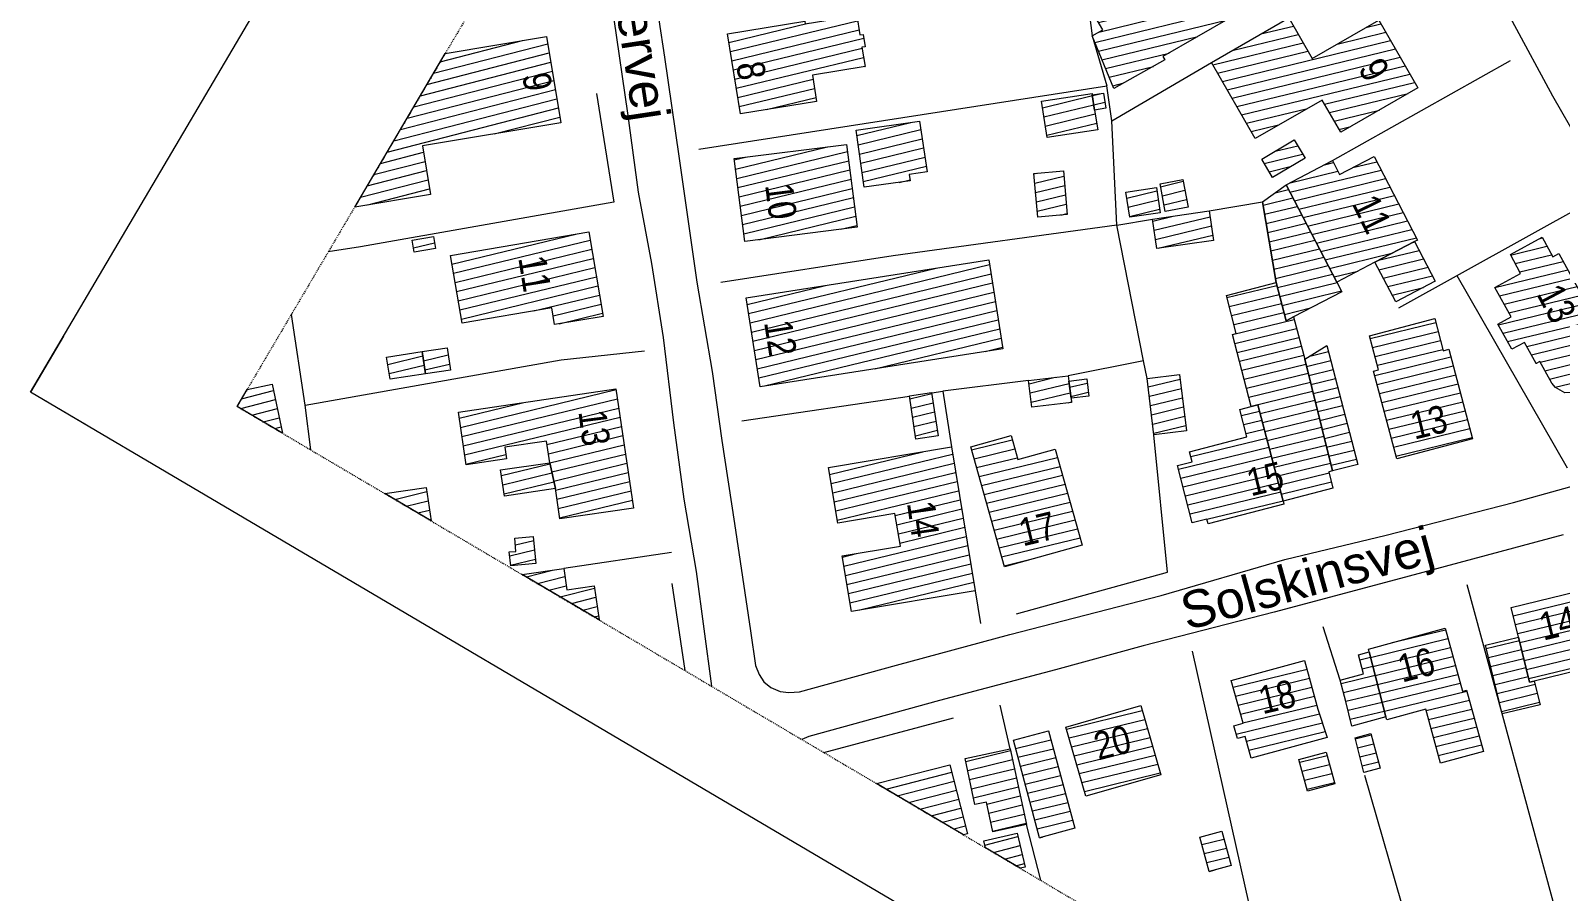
# Model space of a CAD drawing. Header units: metres. Extents: x 585637 to 586843, y 6137463 to 6138529.
# Drawn here: x 585636.8 to 585802, y 6137963.9 to 6138056.8 of the extents above; entities that cross this region are included whole.
import ezdxf
from ezdxf.enums import TextEntityAlignment as Align

# ---------------------------------------------------------------- set-up
doc = ezdxf.new("R2010")
doc.units = ezdxf.units.M
doc.header["$MEASUREMENT"] = 0
doc.linetypes.add('DGN_STYLE_2', pattern=[0.030554, 0.018333, -0.012222])
for name, color, linetype, lineweight in [('adresse', 7, 'Continuous', 13), ('bygning', 252, 'Continuous', 0), ('FRAME', 7, 'Continuous', 13), ('hegn', 252, 'Continuous', 13), ('TC_S_FLM_20X05', 7, 'Continuous', 0), ('vejkant', 252, 'Continuous', 13), ('vejnavn', 7, 'Continuous', 13)]:
    doc.layers.add(name, color=color, linetype=linetype, lineweight=lineweight)
doc.layers.add('TC_S_VRM_20X05', color=6, linetype='DGN_STYLE_2', lineweight=0, plot=False)
doc.styles.add('Style-Arial', font='arial.ttf')

msp = doc.modelspace()

# ---------------------------------------------------------------- hatches: boundary and pattern name
at = {"layer": 'bygning', "lineweight": 0}
h = msp.add_hatch(dxfattribs=at)
h.set_pattern_fill('HATCH', color=256, scale=0.1, style=0, pattern_type=2)
h.set_pattern_definition([(13.65, (585746.713, 6138062.5542), (-0.23599, 0.971756), [])])
h.paths.add_polyline_path([(585753.73, 6138050.57), (585751.38, 6138056.26), (585752.54, 6138056.9), (585750.97, 6138059.61), (585753.67, 6138061.17), (585750.85, 6138066.04), (585755.39, 6138068.67), (585759.58, 6138061.43), (585760.55, 6138061.99), (585761.16, 6138060.92), (585763.83, 6138062.46), (585766.29, 6138058.19), (585759.04, 6138054), (585759.25, 6138053.64)], flags=0)
h = msp.add_hatch(dxfattribs=at)
h.set_pattern_fill('HATCH', color=256, scale=0.1, style=0, pattern_type=2)
h.set_pattern_definition([(13.65, (585714.5844, 6138059.2091), (-0.23599, 0.971756), [])])
h.paths.add_polyline_path([(585712.01, 6138056.47), (585720.36, 6138057.83), (585720.4, 6138057.56), (585725.97, 6138058.46), (585726.31, 6138056.34), (585726.67, 6138056.4), (585726.88, 6138055.07), (585726.53, 6138055.01), (585726.87, 6138052.93), (585721.18, 6138052.01), (585721.64, 6138049.17), (585713.41, 6138047.83)], flags=0)
h = msp.add_hatch(dxfattribs=at)
h.set_pattern_fill('HATCH', color=256, scale=0.1, style=0, pattern_type=2)
h.set_pattern_definition([(13.6499, (585715.1048, 6138055.5606), (-0.235989, 0.971756), [])])
h.paths.add_polyline_path([(585772.63, 6138058.18), (585775.14, 6138053.81), (585782.35, 6138057.95), (585786.56, 6138050.62), (585778.23, 6138045.83), (585776.22, 6138049.32), (585769, 6138045.17), (585764.28, 6138053.38)], flags=0)
h = msp.add_hatch(dxfattribs=at)
h.set_pattern_fill('HATCH', color=256, scale=0.1, style=0, pattern_type=2)
h.set_pattern_definition([(13.65, (585752.2737, 6138048.975), (-0.23599, 0.97176), [])])
h.paths.add_polyline_path([(585746.52, 6138045.27), (585745.92, 6138049.2), (585751.39, 6138050.03), (585751.41, 6138049.87), (585751.66, 6138048.24), (585751.99, 6138046.11)], flags=0)
h = msp.add_hatch(dxfattribs=at)
h.set_pattern_fill('HATCH', color=256, scale=0.1, style=0, pattern_type=2)
h.set_pattern_definition([(13.65, (585745.5516, 6138017.5034), (-0.23599, 0.971756), [])])
h.paths.add_polyline_path([(585752.62, 6138050.06), (585752.87, 6138048.43), (585751.66, 6138048.24), (585751.41, 6138049.87)], flags=0)
h = msp.add_hatch(dxfattribs=at)
h.set_pattern_fill('HATCH', color=256, scale=0.1, style=0, pattern_type=2)
h.set_pattern_definition([(13.65, (585720.7735, 6138041.1276), (-0.23599, 0.971756), [])])
h.paths.add_polyline_path([(585726.76, 6138039.89), (585725.89, 6138046.07), (585732.76, 6138047.03), (585733.58, 6138041.58), (585731.63, 6138041.29), (585731.75, 6138040.58)], flags=0)
h = msp.add_hatch(dxfattribs=at)
h.set_pattern_fill('HATCH', color=256, scale=0.1, style=0, pattern_type=2)
h.set_pattern_definition([(13.65, (585730.8493, 6138023.5797), (-0.23599, 0.971756), [])])
h.paths.add_polyline_path([(585713.87, 6138034.04), (585712.73, 6138042.99), (585724.88, 6138044.53), (585726.02, 6138035.58)], flags=0)
h = msp.add_hatch(dxfattribs=at)
h.set_pattern_fill('HATCH', color=256, scale=0.1, style=0, pattern_type=2)
h.set_pattern_definition([(13.65, (585761.2017, 6138035.1974), (-0.23599, 0.971756), [])])
h.paths.add_polyline_path([(585774.39, 6138043.03), (585770.88, 6138040.94), (585769.7, 6138042.92), (585773.22, 6138045.01)], flags=0)
h = msp.add_hatch(dxfattribs=at)
h.set_pattern_fill('HATCH', color=256, scale=0.1, style=0, pattern_type=2)
h.set_pattern_definition([(13.65, (585773.4082, 6138031.2815), (-0.23599, 0.971756), [])])
h.paths.add_polyline_path([(585781.93, 6138031.81), (585777.81, 6138029.66), (585772.33, 6138040.16), (585777.34, 6138042.77), (585778.11, 6138041.29), (585781.83, 6138043.23), (585786.53, 6138034.2), (585786.21, 6138034.04)], flags=0)
h = msp.add_hatch(dxfattribs=at)
h.set_pattern_fill('HATCH', color=256, scale=0.1, style=0, pattern_type=2)
h.set_pattern_definition([(13.65, (585749.8541, 6138046.6102), (-0.23599, 0.97176), [])])
h.paths.add_polyline_path([(585745.1, 6138041.39), (585748.29, 6138041.67), (585748.7, 6138036.96), (585745.51, 6138036.68)], flags=0)
h = msp.add_hatch(dxfattribs=at)
h.set_pattern_fill('HATCH', color=256, scale=0.1, style=0, pattern_type=2)
h.set_pattern_definition([(13.65, (585756.9171, 6138038.4767), (-0.23599, 0.97176), [])])
h.paths.add_polyline_path([(585758.73, 6138040.27), (585761.19, 6138040.73), (585761.75, 6138037.73), (585759.29, 6138037.27)], flags=0)
h = msp.add_hatch(dxfattribs=at)
h.set_pattern_fill('HATCH', color=256, scale=0.1, style=0, pattern_type=2)
h.set_pattern_definition([(13.65, (585769.8281, 6138048.4701), (-0.23599, 0.971756), [])])
h.paths.add_polyline_path([(585755.04, 6138039.36), (585758.33, 6138039.86), (585758.74, 6138037.15), (585755.45, 6138036.66)], flags=0)
h = msp.add_hatch(dxfattribs=at)
h.set_pattern_fill('HATCH', color=256, scale=0.1, style=0, pattern_type=2)
h.set_pattern_definition([(13.65, (585784.3235, 6138030.158), (-0.23599, 0.971756), [])])
h.paths.add_polyline_path([(585769.79, 6138038.32), (585772.33, 6138040.16), (585777.81, 6138029.66), (585778.35, 6138028.62), (585773.14, 6138025.9), (585772.33, 6138025.48), (585771.26, 6138029.6)], flags=0)
h = msp.add_hatch(dxfattribs=at)
h.set_pattern_fill('HATCH', color=256, scale=0.1, style=0, pattern_type=2)
h.set_pattern_definition([(13.65, (585760.2158, 6138038.8562), (-0.23599, 0.97176), [])])
h.paths.add_polyline_path([(585764.04, 6138037.34), (585764.5, 6138034.15), (585758.37, 6138033.28), (585757.91, 6138036.46)], flags=0)
h = msp.add_hatch(dxfattribs=at)
h.set_pattern_fill('HATCH', color=256, scale=0.1, style=0, pattern_type=2)
h.set_pattern_definition([(13.65, (585732.1425, 6138001.198), (-0.235989, 0.971756), [])])
h.paths.add_polyline_path([(585680.49, 6138033.28), (585678.19, 6138032.88), (585677.97, 6138034.18), (585680.26, 6138034.58)], flags=0)
h = msp.add_hatch(dxfattribs=at)
h.set_pattern_fill('HATCH', color=256, scale=0.1, style=0, pattern_type=2)
h.set_pattern_definition([(13.65, (585678.8634, 6138033.8576), (-0.23599, 0.971756), [])])
h.paths.add_polyline_path([(585698.58, 6138025.95), (585693.34, 6138025.06), (585693.03, 6138026.87), (585683.35, 6138025.21), (585682.09, 6138032.54), (585697.02, 6138035.09)], flags=0)
h = msp.add_hatch(dxfattribs=at)
h.set_pattern_fill('HATCH', color=256, scale=0.1, style=0, pattern_type=2)
h.set_pattern_definition([(13.65, (585772.2953, 6138042.9548), (-0.23599, 0.971756), [])])
h.paths.add_polyline_path([(585788.45, 6138029.74), (585784.18, 6138027.51), (585781.93, 6138031.81), (585786.21, 6138034.04)], flags=0)
h = msp.add_hatch(dxfattribs=at)
h.set_pattern_fill('HATCH', color=256, scale=0.1, style=0, pattern_type=2)
h.set_pattern_definition([(13.65, (585780.9283, 6138035.9717), (-0.23599, 0.971756), [])])
h.paths.add_polyline_path([(585801.42, 6138018.28), (585801.02, 6138018.73), (585799.73, 6138021.08), (585799.33, 6138020.87), (585798.08, 6138023.15), (585796.71, 6138022.41), (585795.22, 6138025.13), (585796.63, 6138025.91), (585794.89, 6138029.08), (585797.66, 6138030.6), (585796.56, 6138032.62), (585799.98, 6138034.49), (585801.13, 6138032.39), (585801.79, 6138032.76), (585806.26, 6138024.61), (585803.71, 6138023.21), (585804.98, 6138020.91), (585805.23, 6138019.72), (585804.75, 6138018.48), (585803.63, 6138017.72), (585802.45, 6138017.7)], flags=0)
h = msp.add_hatch(dxfattribs=at)
h.set_pattern_fill('HATCH', color=256, scale=0.1, style=0, pattern_type=2)
h.set_pattern_definition([(13.65, (585747.5408, 6138038.4401), (-0.23599, 0.971756), [])])
h.paths.add_polyline_path([(585741.74, 6138022.46), (585715.53, 6138018.36), (585714.02, 6138027.95), (585740.24, 6138032.06)], flags=0)
h = msp.add_hatch(dxfattribs=at)
h.set_pattern_fill('HATCH', color=256, scale=0.1, style=0, pattern_type=2)
h.set_pattern_definition([(13.65, (585777.5061, 6138015.3448), (-0.23599, 0.971756), [])])
h.paths.add_polyline_path([(585769.3, 6138016.4), (585768.58, 6138016.21), (585766.54, 6138024.01), (585766.96, 6138024.12), (585765.89, 6138028.2), (585771.26, 6138029.6), (585772.33, 6138025.48), (585773.14, 6138025.9), (585774.35, 6138021.33), (585775.1, 6138018.29), (585777.35, 6138009.26), (585776.95, 6138009.15), (585777.4, 6138007.42), (585772.01, 6138006.01)], flags=0)
h = msp.add_hatch(dxfattribs=at)
h.set_pattern_fill('HATCH', color=256, scale=0.1, style=0, pattern_type=2)
h.set_pattern_definition([(13.65, (585801.2195, 6138025.2901), (-0.23599, 0.971756), [])])
h.paths.add_polyline_path([(585788.39, 6138025.72), (585789.31, 6138022.25), (585789.92, 6138022.41), (585792.47, 6138012.72), (585784.28, 6138010.56), (585781.78, 6138020.05), (585782.32, 6138020.19), (585781.35, 6138023.87)], flags=0)
h = msp.add_hatch(dxfattribs=at)
h.set_pattern_fill('HATCH', color=256, scale=0.1, style=0, pattern_type=2)
h.set_pattern_definition([(13.65, (585680.6334, 6138021.0225), (-0.23599, 0.97176), [])])
h.paths.add_polyline_path([(585679.4, 6138019.75), (585675.57, 6138019.16), (585675.2, 6138021.56), (585679.03, 6138022.15)], flags=0)
h = msp.add_hatch(dxfattribs=at)
h.set_pattern_fill('HATCH', color=256, scale=0.1, style=0, pattern_type=2)
h.set_pattern_definition([(13.65, (585688.9398, 6138027.6427), (-0.23599, 0.971756), [])])
h.paths.add_polyline_path([(585681.72, 6138022.56), (585682.09, 6138020.16), (585679.4, 6138019.75), (585679.03, 6138022.15)], flags=0)
h = msp.add_hatch(dxfattribs=at)
h.set_pattern_fill('HATCH', color=256, scale=0.1, style=0, pattern_type=2)
h.set_pattern_definition([(13.65, (585787.1744, 6138017.4398), (-0.23599, 0.971756), [])])
h.paths.add_polyline_path([(585776.75, 6138022.81), (585780.1, 6138009.97), (585777.35, 6138009.26), (585775.1, 6138018.29), (585774.35, 6138021.33)], flags=0)
h = msp.add_hatch(dxfattribs=at)
h.set_pattern_fill('HATCH', color=256, scale=0.1, style=0, pattern_type=2)
h.set_pattern_definition([(13.65, (585749.7002, 6138017.8733), (-0.23599, 0.97176), [])])
h.paths.add_polyline_path([(585749.11, 6138017.11), (585749.17, 6138016.67), (585744.88, 6138016.16), (585744.53, 6138019.03), (585748.79, 6138019.54), (585748.86, 6138018.96)], flags=0)
h = msp.add_hatch(dxfattribs=at)
h.set_pattern_fill('HATCH', color=256, scale=0.1, style=0, pattern_type=2)
h.set_pattern_definition([(13.65, (585785.7878, 6138059.1394), (-0.235989, 0.971756), [])])
h.paths.add_polyline_path([(585750.8, 6138019.2), (585751.03, 6138017.34), (585749.11, 6138017.11), (585748.86, 6138018.96)], flags=0)
h = msp.add_hatch(dxfattribs=at)
h.set_pattern_fill('HATCH', color=256, scale=0.1, style=0, pattern_type=2)
h.set_pattern_definition([(13.65, (585765.5225, 6138007.9424), (-0.23599, 0.971756), [])])
h.paths.add_polyline_path([(585757.34, 6138019.25), (585760.84, 6138019.68), (585761.58, 6138013.6), (585758.07, 6138013.18)], flags=0)
h = msp.add_hatch(dxfattribs=at)
h.set_pattern_fill('HATCH', color=256, scale=0.1, style=0, pattern_type=2)
h.set_pattern_definition([(13.65, (585677.977, 6138006.5256), (-0.23599, 0.971756), [])])
h.paths.add_polyline_path([(585692.46, 6138012.48), (585687.97, 6138011.82), (585688.15, 6138010.56), (585683.78, 6138009.91), (585682.95, 6138015.61), (585699.97, 6138018.12), (585701.87, 6138005.26), (585693.9, 6138004.09), (585693.42, 6138007.35), (585692.81, 6138010.15)], flags=0)
h = msp.add_hatch(dxfattribs=at)
h.set_pattern_fill('HATCH', color=256, scale=0.1, style=0, pattern_type=2)
h.set_pattern_definition([(13.65, (585784.7534, 6137988.762), (-0.235989, 0.971756), [])])
h.paths.add_polyline_path([(585731.65, 6138017.38), (585734.06, 6138017.75), (585734.77, 6138013.04), (585732.36, 6138012.68)], flags=0)
h = msp.add_hatch(dxfattribs=at)
h.set_pattern_fill('HATCH', color=256, scale=0.1, style=0, pattern_type=2)
h.set_pattern_definition([(13.65, (585771.7013, 6138016.2523), (-0.23599, 0.971756), [])])
h.paths.add_polyline_path([(585772.01, 6138006.01), (585772.09, 6138005.69), (585763.91, 6138003.56), (585763.78, 6138004.07), (585762.21, 6138003.66), (585760.6, 6138009.85), (585762.18, 6138010.26), (585761.9, 6138011.31), (585768.11, 6138012.93), (585767.34, 6138015.89), (585768.58, 6138016.21), (585769.3, 6138016.4)], flags=0)
h = msp.add_hatch(dxfattribs=at)
h.set_pattern_fill('HATCH', color=256, scale=0.1, style=0, pattern_type=2)
h.set_pattern_definition([(13.65, (585733.6299, 6138014.5115), (-0.23599, 0.971756), [])])
h.paths.add_polyline_path([(585738.29, 6138011.87), (585742.63, 6138013.08), (585743.35, 6138010.49), (585747.41, 6138011.62), (585750.3, 6138001.26), (585741.91, 6137998.92)], flags=0)
h = msp.add_hatch(dxfattribs=at)
h.set_pattern_fill('HATCH', color=256, scale=0.1, style=0, pattern_type=2)
h.set_pattern_definition([(13.65, (585748.5667, 6138007.8892), (-0.23599, 0.971756), [])])
h.paths.add_polyline_path([(585725.39, 6137994.1), (585724.4, 6138000.08), (585730.68, 6138001.13), (585730.1, 6138004.66), (585723.91, 6138003.64), (585722.92, 6138009.65), (585736.19, 6138011.85), (585738.77, 6137996.32)], flags=0)
h = msp.add_hatch(dxfattribs=at)
h.set_pattern_fill('HATCH', color=256, scale=0.1, style=0, pattern_type=2)
h.set_pattern_definition([(13.65, (585698.0775, 6138007.1869), (-0.23599, 0.97176), [])])
h.paths.add_polyline_path([(585693.42, 6138007.35), (585687.93, 6138006.55), (585687.51, 6138009.38), (585692.81, 6138010.15)], flags=0)
h = msp.add_hatch(dxfattribs=at)
h.set_pattern_fill('HATCH', color=256, scale=0.1, style=0, pattern_type=2)
h.set_pattern_definition([(13.65, (585677.0324, 6138020.8242), (-0.23599, 0.971756), [])])
h.paths.add_polyline_path([(585675, 6138006.82), (585679.48, 6138007.48), (585680.01, 6138003.87)], flags=0)
h = msp.add_hatch(dxfattribs=at)
h.set_pattern_fill('HATCH', color=256, scale=0.1, style=0, pattern_type=2)
h.set_pattern_definition([(13.65, (585691.058, 6138007.9265), (-0.23599, 0.97176), [])])
h.paths.add_polyline_path([(585691.04, 6138002.18), (585691.32, 6137999.28), (585688.6, 6137999.02), (585688.45, 6138000.52), (585689.17, 6138000.58), (585689.03, 6138001.99)], flags=0)
h = msp.add_hatch(dxfattribs=at)
h.set_pattern_fill('HATCH', color=256, scale=0.1, style=0, pattern_type=2)
h.set_pattern_definition([(13.65, (585796.7398, 6137987.4284), (-0.23599, 0.971756), [])])
h.paths.add_polyline_path([(585797.44, 6137991.31), (585796.65, 6137994.51), (585805.22, 6137996.61), (585805.8, 6137994.22), (585807.68, 6137994.68), (585808.96, 6137989.48), (585807.26, 6137989.06), (585807.38, 6137988.59), (585799.14, 6137986.57), (585798.63, 6137986.45)], flags=0)
h = msp.add_hatch(dxfattribs=at)
h.set_pattern_fill('HATCH', color=256, scale=0.1, style=0, pattern_type=2)
h.set_pattern_definition([(13.65, (585779.8034, 6137985.6344), (-0.23599, 0.971756), [])])
h.paths.add_polyline_path([(585781.31, 6137989.73), (585781.23, 6137990.02), (585789.51, 6137992.28), (585791.37, 6137985.47), (585791.83, 6137985.6), (585793.64, 6137978.97), (585789, 6137977.7), (585787.41, 6137983.52), (585783.2, 6137982.37), (585783.1, 6137982.71)], flags=0)
h = msp.add_hatch(dxfattribs=at)
h.set_pattern_fill('HATCH', color=256, scale=0.1, style=0, pattern_type=2)
h.set_pattern_definition([(13.6499, (585863.8514, 6137912.3982), (-0.235989, 0.971756), [])])
h.paths.add_polyline_path([(585797.44, 6137991.31), (585798.63, 6137986.45), (585799.14, 6137986.57), (585799.76, 6137984.02), (585795.68, 6137983.02), (585793.86, 6137990.44)], flags=0)
h = msp.add_hatch(dxfattribs=at)
h.set_pattern_fill('HATCH', color=256, scale=0.1, style=0, pattern_type=2)
h.set_pattern_definition([(13.65, (585781.0832, 6137978.7689), (-0.23599, 0.97176), [])])
h.paths.add_polyline_path([(585779.43, 6137981.71), (585778.8, 6137984.38), (585778.17, 6137986.67), (585780.7, 6137987.36), (585780.14, 6137989.41), (585781.31, 6137989.73), (585783.1, 6137982.71)], flags=0)
h = msp.add_hatch(dxfattribs=at)
h.set_pattern_fill('HATCH', color=256, scale=0.1, style=0, pattern_type=2)
h.set_pattern_definition([(13.65, (585769.8801, 6137981.5537), (-0.23599, 0.97176), [])])
h.paths.add_polyline_path([(585776.78, 6137980.49), (585768.56, 6137978.25), (585767.93, 6137980.59), (585767.08, 6137980.36), (585766.7, 6137981.74), (585767.69, 6137982.01), (585766.42, 6137986.65), (585774.33, 6137988.81), (585775.77, 6137983.55)], flags=0)
h = msp.add_hatch(dxfattribs=at)
h.set_pattern_fill('HATCH', color=256, scale=0.1, style=0, pattern_type=2)
h.set_pattern_definition([(13.65, (585753.78, 6137978.5267), (-0.23599, 0.97176), [])])
h.paths.add_polyline_path([(585748.56, 6137981.6), (585756.65, 6137983.93), (585758.8, 6137976.46), (585750.71, 6137974.13)], flags=0)
h = msp.add_hatch(dxfattribs=at)
h.set_pattern_fill('HATCH', color=256, scale=0.1, style=0, pattern_type=2)
h.set_pattern_definition([(13.65, (585745.2709, 6137976.7426), (-0.23599, 0.97176), [])])
h.paths.add_polyline_path([(585742.88, 6137980.18), (585746.68, 6137981.21), (585749.52, 6137970.67), (585745.72, 6137969.64)], flags=0)
h = msp.add_hatch(dxfattribs=at)
h.set_pattern_fill('HATCH', color=256, scale=0.1, style=0, pattern_type=2)
h.set_pattern_definition([(13.65, (585759.9291, 6138015.645), (-0.235989, 0.971756), [])])
h.paths.add_polyline_path([(585779.78, 6137980.43), (585781.48, 6137980.9), (585782.5, 6137977.17), (585780.74, 6137976.69)], flags=0)
h = msp.add_hatch(dxfattribs=at)
h.set_pattern_fill('HATCH', color=256, scale=0.1, style=0, pattern_type=2)
h.set_pattern_definition([(13.65, (585740.98, 6137976.6145), (-0.23599, 0.97176), [])])
h.paths.add_polyline_path([(585739.97, 6137973.5), (585738.73, 6137973.24), (585737.68, 6137978.22), (585742.55, 6137979.25), (585744.29, 6137971.07), (585740.65, 6137970.29)], flags=0)
h = msp.add_hatch(dxfattribs=at)
h.set_pattern_fill('HATCH', color=256, scale=0.1, style=0, pattern_type=2)
h.set_pattern_definition([(13.65, (585774.826, 6137977.0197), (-0.236, 0.97176), [])])
h.paths.add_polyline_path([(585777.59, 6137975.47), (585774.66, 6137974.67), (585773.72, 6137978.11), (585776.65, 6137978.91)], flags=0)
h = msp.add_hatch(dxfattribs=at)
h.set_pattern_fill('HATCH', color=256, scale=0.1, style=0, pattern_type=2)
h.set_pattern_definition([(13.65, (585764.0986, 6137968.0949), (-0.236, 0.97176), [])])
h.paths.add_polyline_path([(585766.4, 6137966.65), (585764.03, 6137966), (585763.01, 6137969.72), (585765.38, 6137970.37)], flags=0)

# ---------------------------------------------------------------- linework, layer by layer
for p, q in [((585680.27, 6138052.22), (585692.61, 6138055.4)), ((585680.99, 6138053.44), (585689.87, 6138055.73)), ((585679.55, 6138051), (585692.77, 6138054.41)), ((585678.12, 6138048.57), (585693.1, 6138052.43)), ((585678.84, 6138049.78), (585692.93, 6138053.42)), ((585676.68, 6138046.13), (585693.42, 6138050.45)), ((585677.4, 6138047.35), (585693.26, 6138051.44)), ((585675.96, 6138044.91), (585693.59, 6138049.46)), ((585675.25, 6138043.69), (585693.75, 6138048.47)), ((585686.82, 6138045.65), (585693.91, 6138047.48)), ((585674.53, 6138042.48), (585679.19, 6138043.68)), ((585673.81, 6138041.26), (585679.35, 6138042.69)), ((585672.37, 6138038.82), (585679.68, 6138040.71)), ((585673.09, 6138040.04), (585679.52, 6138041.7)), ((585673.16, 6138037.99), (585679.84, 6138039.72)), ((585659.54, 6138017.05), (585662.98, 6138017.94)), ((585659.45, 6138016), (585663.19, 6138016.96)), ((585660.66, 6138015.28), (585663.4, 6138015.99)), ((585661.88, 6138014.56), (585663.61, 6138015.01)), ((585663.1, 6138013.84), (585663.81, 6138014.03)), ((585690.29, 6137997.81), (585693.1, 6137998.54)), ((585691.51, 6137997.09), (585694.45, 6137997.85)), ((585692.73, 6137996.37), (585694.6, 6137996.86)), ((585693.94, 6137995.66), (585697.66, 6137996.62)), ((585695.16, 6137994.94), (585697.8, 6137995.62)), ((585696.38, 6137994.22), (585697.95, 6137994.62)), ((585697.6, 6137993.5), (585698.09, 6137993.63)), ((585729.13, 6137974.91), (585736.24, 6137976.74)), ((585730.35, 6137974.19), (585736.49, 6137975.77)), ((585731.57, 6137973.47), (585736.73, 6137974.8)), ((585732.79, 6137972.75), (585736.98, 6137973.83)), ((585734, 6137972.03), (585737.22, 6137972.86)), ((585735.22, 6137971.32), (585737.47, 6137971.9)), ((585736.44, 6137970.6), (585737.71, 6137970.93)), ((585739.8, 6137968.86), (585743.38, 6137969.79)), ((585740.73, 6137968.07), (585743.61, 6137968.82)), ((585741.94, 6137967.35), (585743.84, 6137967.84)), ((585743.16, 6137966.63), (585744.07, 6137966.87))]:
    msp.add_line(p, q, dxfattribs=at)
at = {"layer": 'bygning', "lineweight": 0, "flags": 128}
for points in [[(585753.73, 6138050.57), (585751.38, 6138056.26), (585752.54, 6138056.9), (585750.97, 6138059.61), (585753.67, 6138061.17), (585750.85, 6138066.04), (585755.39, 6138068.67), (585759.58, 6138061.43), (585760.55, 6138061.99), (585761.16, 6138060.92), (585763.83, 6138062.46), (585766.29, 6138058.19), (585759.04, 6138054), (585759.25, 6138053.64)], [(585712.01, 6138056.47), (585720.36, 6138057.83), (585720.4, 6138057.56), (585725.97, 6138058.46), (585726.31, 6138056.34), (585726.67, 6138056.4), (585726.88, 6138055.07), (585726.53, 6138055.01), (585726.87, 6138052.93), (585721.18, 6138052.01), (585721.64, 6138049.17), (585713.41, 6138047.83)], [(585772.63, 6138058.18), (585775.14, 6138053.81), (585782.35, 6138057.95), (585786.56, 6138050.62), (585778.23, 6138045.83), (585776.22, 6138049.32), (585769, 6138045.17), (585764.28, 6138053.38)], [(585746.52, 6138045.27), (585745.92, 6138049.2), (585751.39, 6138050.03), (585751.41, 6138049.87), (585751.66, 6138048.24), (585751.99, 6138046.11)], [(585752.62, 6138050.06), (585752.87, 6138048.43), (585751.66, 6138048.24), (585751.41, 6138049.87)], [(585726.76, 6138039.89), (585725.89, 6138046.07), (585732.76, 6138047.03), (585733.58, 6138041.58), (585731.63, 6138041.29), (585731.75, 6138040.58)], [(585713.87, 6138034.04), (585712.73, 6138042.99), (585724.88, 6138044.53), (585726.02, 6138035.58)], [(585774.39, 6138043.03), (585770.88, 6138040.94), (585769.7, 6138042.92), (585773.22, 6138045.01)], [(585781.93, 6138031.81), (585777.81, 6138029.66), (585772.33, 6138040.16), (585777.34, 6138042.77), (585778.11, 6138041.29), (585781.83, 6138043.23), (585786.53, 6138034.2), (585786.21, 6138034.04)], [(585745.1, 6138041.39), (585748.29, 6138041.67), (585748.7, 6138036.96), (585745.51, 6138036.68)], [(585758.73, 6138040.27), (585761.19, 6138040.73), (585761.75, 6138037.73), (585759.29, 6138037.27)], [(585755.04, 6138039.36), (585758.33, 6138039.86), (585758.74, 6138037.15), (585755.45, 6138036.66)], [(585769.79, 6138038.32), (585772.33, 6138040.16), (585777.81, 6138029.66), (585778.35, 6138028.62), (585773.14, 6138025.9), (585772.33, 6138025.48), (585771.26, 6138029.6)], [(585764.04, 6138037.34), (585764.5, 6138034.15), (585758.37, 6138033.28), (585757.91, 6138036.46)], [(585680.49, 6138033.28), (585678.19, 6138032.88), (585677.97, 6138034.18), (585680.26, 6138034.58)], [(585698.58, 6138025.95), (585693.34, 6138025.06), (585693.03, 6138026.87), (585683.35, 6138025.21), (585682.09, 6138032.54), (585697.02, 6138035.09)], [(585788.45, 6138029.74), (585784.18, 6138027.51), (585781.93, 6138031.81), (585786.21, 6138034.04)], [(585801.42, 6138018.28), (585801.02, 6138018.73), (585799.73, 6138021.08), (585799.33, 6138020.87), (585798.08, 6138023.15), (585796.71, 6138022.41), (585795.22, 6138025.13), (585796.63, 6138025.91), (585794.89, 6138029.08), (585797.66, 6138030.6), (585796.56, 6138032.62), (585799.98, 6138034.49), (585801.13, 6138032.39), (585801.79, 6138032.76), (585806.26, 6138024.61), (585803.71, 6138023.21), (585804.98, 6138020.91), (585805.23, 6138019.72), (585804.75, 6138018.48), (585803.63, 6138017.72), (585802.45, 6138017.7)], [(585741.74, 6138022.46), (585715.53, 6138018.36), (585714.02, 6138027.95), (585740.24, 6138032.06)], [(585769.3, 6138016.4), (585768.58, 6138016.21), (585766.54, 6138024.01), (585766.96, 6138024.12), (585765.89, 6138028.2), (585771.26, 6138029.6), (585772.33, 6138025.48), (585773.14, 6138025.9), (585774.35, 6138021.33), (585775.1, 6138018.29), (585777.35, 6138009.26), (585776.95, 6138009.15), (585777.4, 6138007.42), (585772.01, 6138006.01)], [(585788.39, 6138025.72), (585789.31, 6138022.25), (585789.92, 6138022.41), (585792.47, 6138012.72), (585784.28, 6138010.56), (585781.78, 6138020.05), (585782.32, 6138020.19), (585781.35, 6138023.87)], [(585679.4, 6138019.75), (585675.57, 6138019.16), (585675.2, 6138021.56), (585679.03, 6138022.15)], [(585681.72, 6138022.56), (585682.09, 6138020.16), (585679.4, 6138019.75), (585679.03, 6138022.15)], [(585776.75, 6138022.81), (585780.1, 6138009.97), (585777.35, 6138009.26), (585775.1, 6138018.29), (585774.35, 6138021.33)], [(585749.11, 6138017.11), (585749.17, 6138016.67), (585744.88, 6138016.16), (585744.53, 6138019.03), (585748.79, 6138019.54), (585748.86, 6138018.96)], [(585750.8, 6138019.2), (585751.03, 6138017.34), (585749.11, 6138017.11), (585748.86, 6138018.96)], [(585757.34, 6138019.25), (585760.84, 6138019.68), (585761.58, 6138013.6), (585758.07, 6138013.18)], [(585692.46, 6138012.48), (585687.97, 6138011.82), (585688.15, 6138010.56), (585683.78, 6138009.91), (585682.95, 6138015.61), (585699.97, 6138018.12), (585701.87, 6138005.26), (585693.9, 6138004.09), (585693.42, 6138007.35), (585692.81, 6138010.15)], [(585731.65, 6138017.38), (585734.06, 6138017.75), (585734.77, 6138013.04), (585732.36, 6138012.68)], [(585772.01, 6138006.01), (585772.09, 6138005.69), (585763.91, 6138003.56), (585763.78, 6138004.07), (585762.21, 6138003.66), (585760.6, 6138009.85), (585762.18, 6138010.26), (585761.9, 6138011.31), (585768.11, 6138012.93), (585767.34, 6138015.89), (585768.58, 6138016.21), (585769.3, 6138016.4)], [(585738.29, 6138011.87), (585742.63, 6138013.08), (585743.35, 6138010.49), (585747.41, 6138011.62), (585750.3, 6138001.26), (585741.91, 6137998.92)], [(585725.39, 6137994.1), (585724.4, 6138000.08), (585730.68, 6138001.13), (585730.1, 6138004.66), (585723.91, 6138003.64), (585722.92, 6138009.65), (585736.19, 6138011.85), (585738.77, 6137996.32)], [(585693.42, 6138007.35), (585687.93, 6138006.55), (585687.51, 6138009.38), (585692.81, 6138010.15)], [(585675, 6138006.82), (585679.48, 6138007.48), (585680.01, 6138003.87)], [(585691.04, 6138002.18), (585691.32, 6137999.28), (585688.6, 6137999.02), (585688.45, 6138000.52), (585689.17, 6138000.58), (585689.03, 6138001.99)], [(585797.44, 6137991.31), (585796.65, 6137994.51), (585805.22, 6137996.61), (585805.8, 6137994.22), (585807.68, 6137994.68), (585808.96, 6137989.48), (585807.26, 6137989.06), (585807.38, 6137988.59), (585799.14, 6137986.57), (585798.63, 6137986.45)], [(585781.31, 6137989.73), (585781.23, 6137990.02), (585789.51, 6137992.28), (585791.37, 6137985.47), (585791.83, 6137985.6), (585793.64, 6137978.97), (585789, 6137977.7), (585787.41, 6137983.52), (585783.2, 6137982.37), (585783.1, 6137982.71)], [(585797.44, 6137991.31), (585798.63, 6137986.45), (585799.14, 6137986.57), (585799.76, 6137984.02), (585795.68, 6137983.02), (585793.86, 6137990.44)], [(585779.43, 6137981.71), (585778.8, 6137984.38), (585778.17, 6137986.67), (585780.7, 6137987.36), (585780.14, 6137989.41), (585781.31, 6137989.73), (585783.1, 6137982.71)], [(585776.78, 6137980.49), (585768.56, 6137978.25), (585767.93, 6137980.59), (585767.08, 6137980.36), (585766.7, 6137981.74), (585767.69, 6137982.01), (585766.42, 6137986.65), (585774.33, 6137988.81), (585775.77, 6137983.55)], [(585748.56, 6137981.6), (585756.65, 6137983.93), (585758.8, 6137976.46), (585750.71, 6137974.13)], [(585742.88, 6137980.18), (585746.68, 6137981.21), (585749.52, 6137970.67), (585745.72, 6137969.64)], [(585779.78, 6137980.43), (585781.48, 6137980.9), (585782.5, 6137977.17), (585780.74, 6137976.69)], [(585739.97, 6137973.5), (585738.73, 6137973.24), (585737.68, 6137978.22), (585742.55, 6137979.25), (585744.29, 6137971.07), (585740.65, 6137970.29)], [(585777.59, 6137975.47), (585774.66, 6137974.67), (585773.72, 6137978.11), (585776.65, 6137978.91)], [(585766.4, 6137966.65), (585764.03, 6137966), (585763.01, 6137969.72), (585765.38, 6137970.37)]]:
    msp.add_lwpolyline(points, close=True, dxfattribs=at)
for points in [[(585681.53, 6138054.35), (585692.48, 6138056.16), (585694.02, 6138046.84), (585679.08, 6138044.37), (585679.94, 6138039.11), (585671.75, 6138037.76), (585671.75, 6138037.76), (585681.53, 6138054.35)], [(585659.05, 6138016.23), (585660.13, 6138018.06), (585660.13, 6138018.06), (585662.83, 6138018.64), (585663.96, 6138013.34), (585659.05, 6138016.23)], [(585689.84, 6137998.07), (585694.33, 6137998.71), (585694.66, 6137996.42), (585697.63, 6137996.84), (585698.15, 6137993.17), (585689.84, 6137998.07)], [(585728.09, 6137975.52), (585736.04, 6137977.54), (585737.93, 6137970.07), (585737.51, 6137969.96), (585737.51, 6137969.96), (585728.09, 6137975.52)], [(585739.86, 6137968.58), (585739.69, 6137969.31), (585743.3, 6137970.15), (585744.16, 6137966.48), (585743.63, 6137966.36), (585743.63, 6137966.36), (585739.86, 6137968.58)]]:
    msp.add_lwpolyline(points, dxfattribs=at)
at = {"layer": 'FRAME', "flags": 128}
msp.add_lwpolyline([(585938.38, 6138529.29), (586842.57, 6137996.1), (586540.94, 6137484.59), (585636.75, 6138017.78)], close=True, dxfattribs=at)
at = {"layer": 'hegn'}
for p, q in [((585777.34, 6138042.77), (585796.58, 6138053.59)), ((585753.5, 6138047.06), (585764.28, 6138053.38)), ((585708.93, 6138044.01), (585752.97, 6138050.84)), ((585753.5, 6138047.06), (585752.97, 6138050.84)), ((585697.85, 6138050.04), (585699.72, 6138038.27)), ((585754.06, 6138035.82), (585753.5, 6138047.06)), ((585769.79, 6138038.32), (585772.33, 6138040.16)), ((585764.04, 6138037.34), (585769.79, 6138038.32)), ((585769.79, 6138038.32), (585771.26, 6138029.6)), ((585754.06, 6138035.82), (585757.91, 6138036.46)), ((585756.93, 6138021.16), (585754.06, 6138035.82)), ((585802.72, 6138009.58), (585790.8, 6138030.35)), ((585666.41, 6138016.38), (585664.91, 6138026.16)), ((585694.06, 6138021.25), (585703.06, 6138022.25)), ((585666.41, 6138016.38), (585694.06, 6138021.25)), ((585756.93, 6138021.16), (585748.79, 6138019.54)), ((585757.34, 6138019.25), (585756.93, 6138021.16)), ((585744.53, 6138019.03), (585735.25, 6138017.87)), ((585713.57, 6138014.67), (585731.66, 6138017.34)), ((585734.07, 6138017.7), (585735.25, 6138017.87)), ((585735.25, 6138017.87), (585736.19, 6138011.85)), ((585667.03, 6138011.53), (585666.41, 6138016.38)), ((585705.95, 6138000.47), (585694.33, 6137998.71)), ((585705.99, 6137997.11), (585707.4, 6137987.72)), ((585738.77, 6137996.32), (585739.34, 6137992.8)), ((585802.29, 6137958.71), (585791.88, 6137996.95)), ((585778.17, 6137986.67), (585776.35, 6137992.43)), ((585769.52, 6137957.24), (585762.24, 6137989.8)), ((585722.43, 6137978.86), (585736.41, 6137982.6)), ((585742.55, 6137979.25), (585741.46, 6137983.97)), ((585788.25, 6137950.72), (585780.84, 6137976.36)), ((585745.84, 6137965.06), (585744.29, 6137971.07))]:
    msp.add_line(p, q, dxfattribs=at)
at = {"layer": 'hegn', "flags": 128}
for points in [[(585749.59, 6138065.68), (585750.97, 6138059.61), (585751.38, 6138056.26), (585752.97, 6138050.84)], [(585699.72, 6138038.27), (585672.38, 6138033.45), (585668.89, 6138032.92)], [(585784.52, 6138026.86), (585804.8, 6138038.13), (585805.04, 6138037.67)], [(585754.06, 6138035.82), (585729.9, 6138032.51), (585711.28, 6138029.61)], [(585743.23, 6137993.83), (585759.52, 6137998.32), (585758.07, 6138013.18)]]:
    msp.add_lwpolyline(points, dxfattribs=at)
at = {"layer": 'TC_S_FLM_20X05', "flags": 128}
for points in [[(585640.31, 6138023.8), (585636.75, 6138017.77)], [(585642.78, 6138014.22), (585636.75, 6138017.77)]]:
    msp.add_lwpolyline(points, dxfattribs=at)
at = {"layer": 'TC_S_VRM_20X05'}
msp.add_lwpolyline([(585659.05, 6138016.22), (586360.88, 6137602.38), (586652.35, 6138096.67), (585950.53, 6138510.52)], close=True, dxfattribs=at)
at = {"layer": 'vejkant', "flags": 128}
for points in [[(585806.7, 6138040.08), (585801.15, 6138049.75), (585796.78, 6138057.79), (585794.88, 6138061.23), (585793.08, 6138064.49), (585791.42, 6138067.49), (585788.65, 6138072.49), (585782.18, 6138084.41), (585776.55, 6138094.54), (585771.39, 6138103.78), (585764.86, 6138116.05), (585757.1, 6138129.89), (585755, 6138133.61), (585754.18, 6138134.81), (585753.7, 6138135.45), (585753.25, 6138135.85), (585752.96, 6138136.03), (585752.66, 6138136.15), (585751.71, 6138136.18), (585750.68, 6138136.1), (585741.47, 6138135.05), (585735.11, 6138134.33), (585728.27, 6138133.62)], [(585700.38, 6138086.32), (585700.75, 6138083.92), (585702.24, 6138073.2), (585703.36, 6138066.09), (585705.2, 6138053.94), (585706.77, 6138043.27), (585708.69, 6138029.65), (585710.35, 6138019.99), (585711.41, 6138012.54), (585712.77, 6138003.57), (585714.5, 6137991.98), (585715.02, 6137988.25), (585715.42, 6137987.27), (585715.92, 6137986.48), (585716.68, 6137985.86), (585717.7, 6137985.45), (585718.63, 6137985.33), (585719.78, 6137985.42)], [(585696.36, 6138079.5), (585697.26, 6138074), (585698.28, 6138066.35), (585699.73, 6138058.05), (585701.2, 6138047.9), (585702.36, 6138039.35), (585703.81, 6138031.67), (585705.08, 6138023.69), (585706.18, 6138014.46), (585707.31, 6138006.23), (585708.62, 6137998.41), (585710.28, 6137986.02)], [(585719.78, 6137985.42), (585730.27, 6137988.28), (585742.5, 6137991.59), (585758.83, 6137995.81), (585772.21, 6137999.71), (585783.14, 6138002.31), (585796.88, 6138005.86), (585807.78, 6138008.87)], [(585802.27, 6138002.37), (585784.15, 6137997.49), (585771.05, 6137994.03), (585756.91, 6137990.37), (585747.43, 6137987.79), (585734.92, 6137984.49), (585720.8, 6137980.6), (585720.03, 6137980.27)]]:
    msp.add_lwpolyline(points, dxfattribs=at)

# ---------------------------------------------------------------- texts
at = {"layer": 'adresse', "style": 'Style-Arial', "width": 0.833333}
for s, rotation, p in [('9', 298.8, (585781.85, 6138052.6)), ('9', 279, (585691.48, 6138051.3)), ('8', 279, (585714.58, 6138052.5)), ('10', 277.2, (585717.8, 6138038.39)), ('11', 296.1, (585781.62, 6138037.02)), ('11', 279, (585691.2, 6138030.58)), ('13', 297.9, (585801.56, 6138027.37)), ('12', 279, (585717.74, 6138023.62)), ('13', 277.2, (585697.64, 6138013.93)), ('13', 13.5, (585787.74, 6138014.55)), ('15', 13.5, (585770.07, 6138008.42)), ('14', 278.1, (585733.15, 6138004.08)), ('17', 13.5, (585745.46, 6138003.02)), ('14', 13.5, (585801.66, 6137992.84)), ('16', 14.4, (585786.38, 6137988.34)), ('18', 13.5, (585771.35, 6137984.89)), ('20', 14.4, (585753.57, 6137979.93))]:
    msp.add_text(s, height=3, rotation=rotation, dxfattribs=at).set_placement(p, align=Align.MIDDLE_CENTER)
at = {"layer": 'vejnavn', "style": 'Style-Arial'}
for s, rotation, p in [('Sommervej', 278.64, (585701.7, 6138061.14)), ('Solskinsvej', 15.471, (585774.57, 6137997.69))]:
    msp.add_text(s, height=4, rotation=rotation, dxfattribs=at).set_placement(p, align=Align.MIDDLE_CENTER)

doc.saveas('drawing.dxf')
